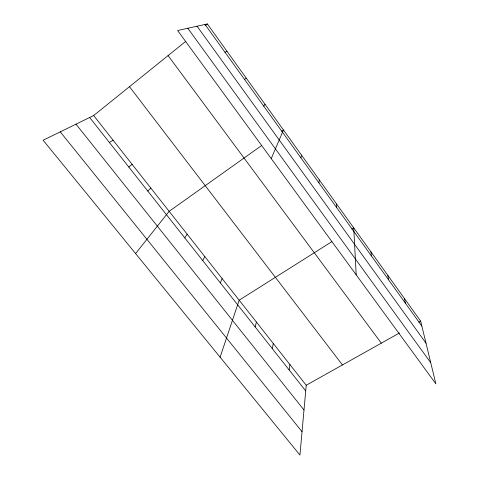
<?xml version="1.0" encoding="UTF-8"?>
<svg xmlns="http://www.w3.org/2000/svg" width="479" height="479" viewBox="0 0 479 479"><rect width="100%" height="100%" fill="white"/><g stroke="black" fill="none" stroke-linecap="round" stroke-linejoin="round"><path stroke-width="0.72" d="M336.593 207.497L336.671 204.102M93.662 115.535L306.219 385.26L299.932 455.05L43.134 140.239L93.662 115.535L185.774 41.332M318.924 182.912L319.289 179.882M289.166 369.968L289.915 364.567M272.306 348.64L273.311 343.497M300.896 157.836L301.554 155.184M255.139 326.912L256.403 322.038M220.106 357.196L239.177 300.183L331.905 241.632M220.34 282.879L222.148 278.574M271.24 158.603L283.472 129.989L281.658 131.276M202.719 260.576L204.808 256.57M184.762 237.853L187.145 234.153M263.731 106.134L265.019 104.284M135.587 253.577L169.147 211.323L261.714 145.472M147.813 191.097L150.813 188.055M244.571 79.478L246.194 78.053M128.803 167.039L132.126 164.345M205.084 25.776L207.359 23.95L420.652 321.104L435.866 383.859L177.619 30.506L207.359 23.95M109.422 142.514L113.08 140.173M351.855 229.04L353.724 227.86L356.19 274.844M306.219 385.26L399.486 332.971M418.73 322.181L420.652 321.104M225.004 52.259L226.974 51.283M60.276 131.863L302.033 431.705M75.993 124.175L303.991 410.006M89.651 117.499L305.71 390.912M129.468 86.693L342.443 364.95M168.081 55.588L381.314 343.156M187.804 28.261L430.741 362.711M197.055 26.219L426.011 343.192M205.024 24.465L421.873 326.133M404.402 298.465L405.384 303.195M387.84 275.389L388.565 279.796M370.95 251.858L371.417 255.936"/></g></svg>
